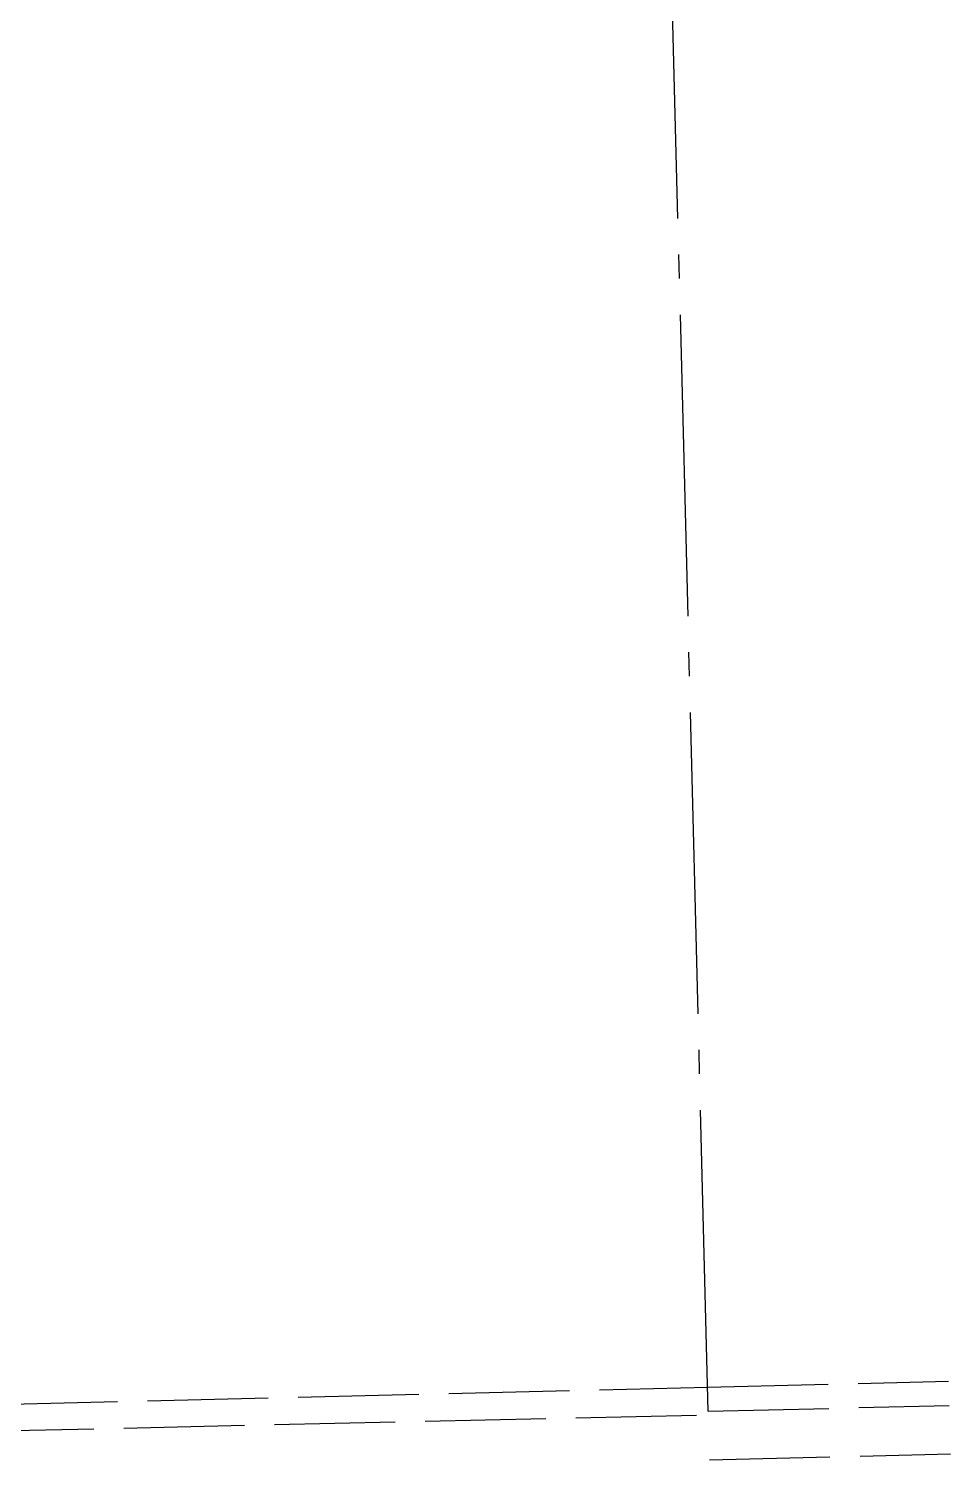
# Model space of a CAD drawing. Extents: x 621851 to 625846, y 5849674 to 5854914.
# Drawn here: x 622770 to 623152, y 5853167 to 5853761 of the extents above; entities that cross this region are included whole.
import ezdxf

# ---------------------------------------------------------------- set-up
doc = ezdxf.new("R2010")
doc.units = 0
doc.header["$LTSCALE"] = 5
doc.linetypes.add('foc-QUARTERLINE', pattern=[33, 25, -3, 2, -3])
doc.linetypes.add('foc-UNSURVEYED', pattern=[12.5, 10, -2.5])
doc.layers.add('L-QSEC', color=8, linetype='foc-QUARTERLINE')
doc.layers.add('L-USEC', color=7, linetype='foc-UNSURVEYED')

msp = doc.modelspace()

# ---------------------------------------------------------------- linework, layer by layer
at = {"layer": 'L-QSEC'}
msp.add_line((623051.811, 5853187.175), (623031.385, 5853991.301), dxfattribs=at)
at = {"layer": 'L-USEC'}
for p, q in [((622256.93, 5853177.714), (623051.556, 5853197.231)), ((623051.556, 5853197.231), (623151.49, 5853199.686)), ((623051.811, 5853187.175), (623151.746, 5853189.63)), ((622247.127, 5853167.411), (623050.762, 5853185.728)), ((623052.322, 5853167.072), (623152.256, 5853169.526))]:
    msp.add_line(p, q, dxfattribs=at)

doc.saveas('drawing.dxf')
